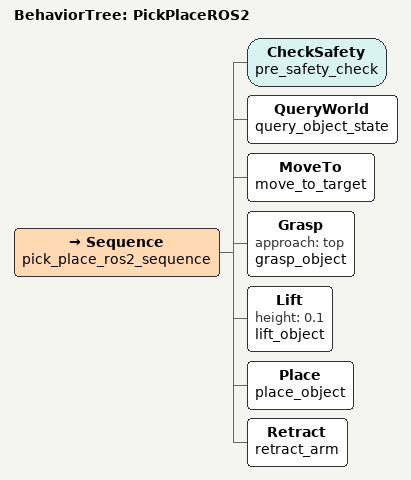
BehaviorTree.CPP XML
<?xml version="1.0"?>
<root BTCPP_format="4">
  <BehaviorTree ID="PickPlaceROS2">
    <Sequence name="pick_place_ros2_sequence">
      <CheckSafety name="pre_safety_check"/>
      <QueryWorld name="query_object_state"/>
      <MoveTo name="move_to_target"/>
      <Grasp approach="top" name="grasp_object"/>
      <Lift height="0.1" name="lift_object"/>
      <Place name="place_object"/>
      <Retract name="retract_arm"/>
    </Sequence>
  </BehaviorTree>

  <!-- Node model for Groot visualization -->
</root>
